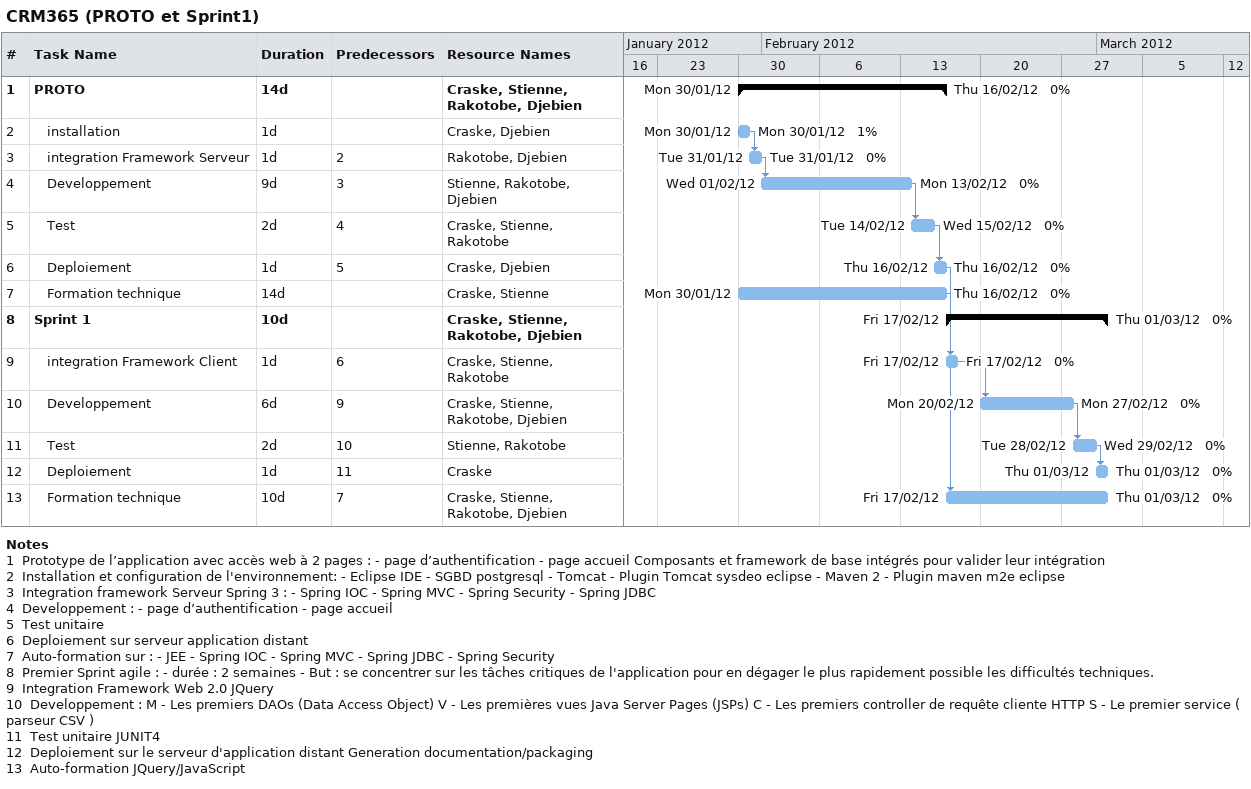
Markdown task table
CRM365 (PROTO et Sprint1)

| ID | Level | Task | Duration | Start | Finish | Predecessors | Resources | % complete |
|---|---|---|---|---|---|---|---|---|
| 1 | 1 | **PROTO** | 14d | 2012-01-30 | 2012-02-16 |  | Craske, Stienne, Rakotobe, Djebien | 0 |
| 2 | 2 | installation | 1d | 2012-01-30 | 2012-01-30 |  | Craske, Djebien | 1 |
| 3 | 2 | integration Framework Serveur | 1d | 2012-01-31 | 2012-01-31 | 2 | Rakotobe, Djebien | 0 |
| 4 | 2 | Developpement | 9d | 2012-02-01 | 2012-02-13 | 3 | Stienne, Rakotobe, Djebien | 0 |
| 5 | 2 | Test | 2d | 2012-02-14 | 2012-02-15 | 4 | Craske, Stienne, Rakotobe | 0 |
| 6 | 2 | Deploiement | 1d | 2012-02-16 | 2012-02-16 | 5 | Craske, Djebien | 0 |
| 7 | 2 | Formation technique | 14d | 2012-01-30 | 2012-02-16 |  | Craske, Stienne | 0 |
| 8 | 1 | **Sprint 1** | 10d | 2012-02-17 | 2012-03-01 |  | Craske, Stienne, Rakotobe, Djebien | 0 |
| 9 | 2 | integration Framework Client | 1d | 2012-02-17 | 2012-02-17 | 6 | Craske, Stienne, Rakotobe | 0 |
| 10 | 2 | Developpement | 6d | 2012-02-20 | 2012-02-27 | 9 | Craske, Stienne, Rakotobe, Djebien | 0 |
| 11 | 2 | Test | 2d | 2012-02-28 | 2012-02-29 | 10 | Stienne, Rakotobe | 0 |
| 12 | 2 | Deploiement | 1d | 2012-03-01 | 2012-03-01 | 11 | Craske | 0 |
| 13 | 2 | Formation technique | 10d | 2012-02-17 | 2012-03-01 | 7 | Craske, Stienne, Rakotobe, Djebien | 0 |

Notes
- 1: Prototype de l’application avec accès web à 2 pages : - page d’authentification - page accueil Composants et framework de base intégrés pour valider leur intégration
- 2: Installation et configuration de l'environnement: - Eclipse IDE - SGBD postgresql - Tomcat - Plugin Tomcat sysdeo eclipse - Maven 2 - Plugin maven m2e eclipse
- 3: Integration framework Serveur Spring 3 : - Spring IOC - Spring MVC - Spring Security - Spring JDBC
- 4: Developpement : - page d’authentification - page accueil
- 5: Test unitaire
- 6: Deploiement sur serveur application distant
- 7: Auto-formation sur : - JEE - Spring IOC - Spring MVC - Spring JDBC - Spring Security
- 8: Premier Sprint agile : - durée : 2 semaines - But : se concentrer sur les tâches critiques de l'application pour en dégager le plus rapidement possible les difficultés techniques.
- 9: Integration Framework Web 2.0 JQuery
- 10: Developpement : M - Les premiers DAOs (Data Access Object) V - Les premières vues Java Server Pages (JSPs) C - Les premiers controller de requête cliente HTTP S - Le premier service ( parseur CSV )
- 11: Test unitaire JUNIT4
- 12: Deploiement sur le serveur d'application distant Generation documentation/packaging
- 13: Auto-formation JQuery/JavaScript
